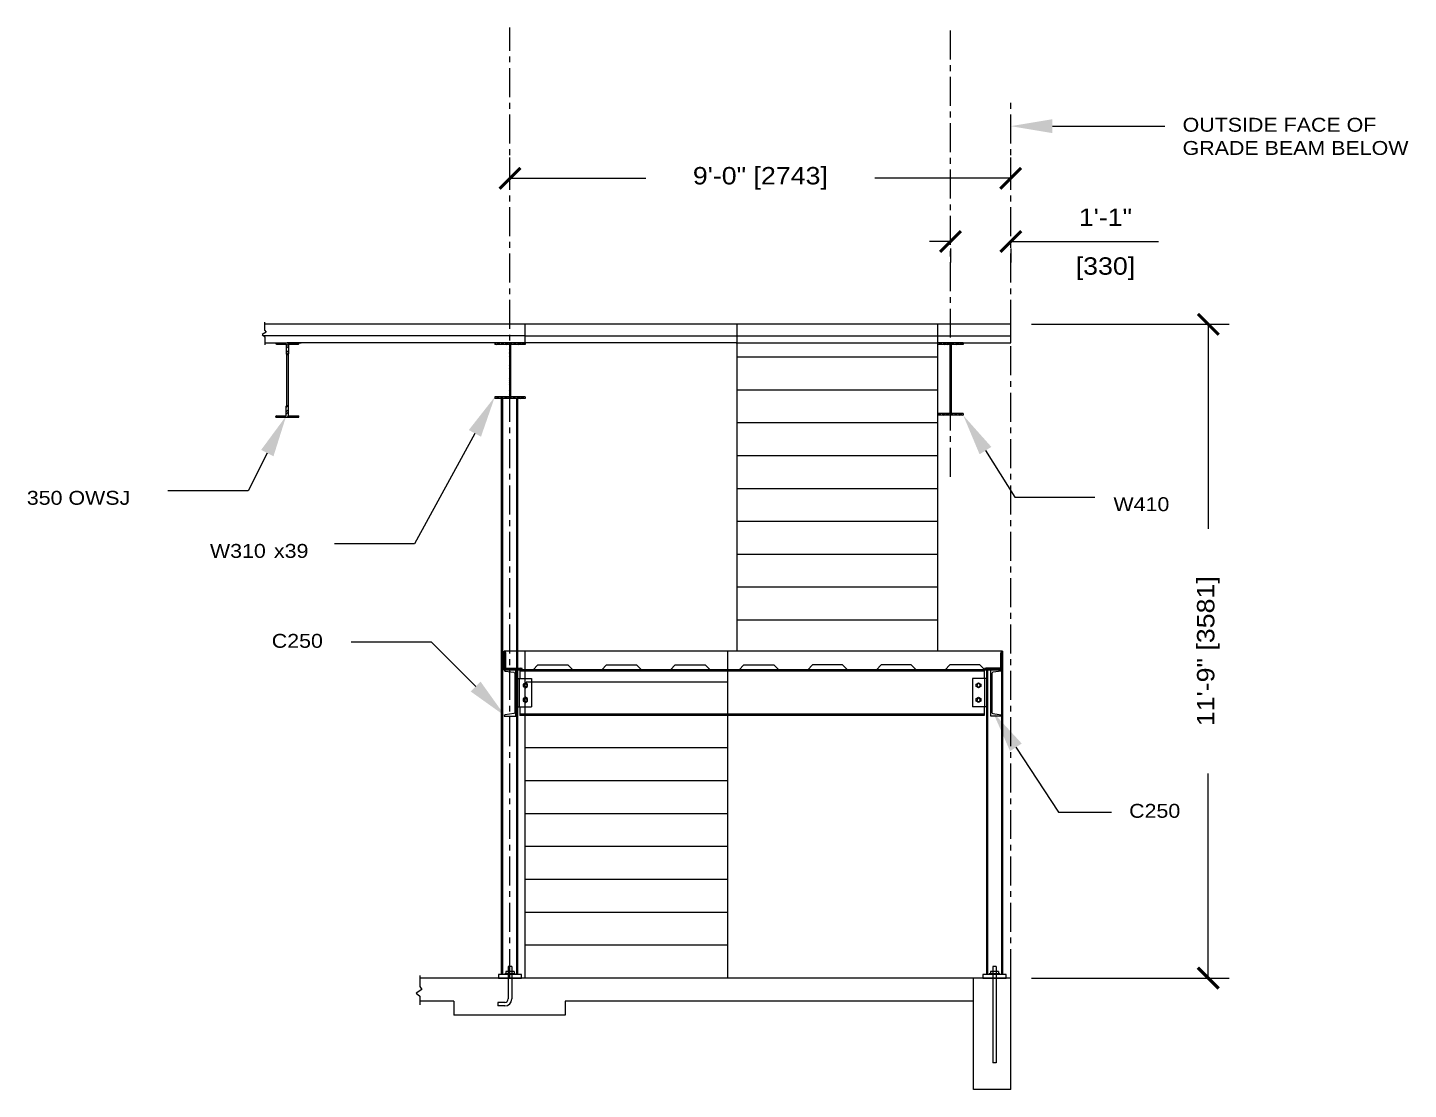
# Model space of a CAD drawing. Header units: inches. Extents: x -54 to 1371, y 14 to 582.
# Drawn here: x 1073.2 to 1371, y 71 to 300 of the extents above; entities that cross this region are included whole.
import ezdxf

# ---------------------------------------------------------------- set-up
doc = ezdxf.new("R2010")
doc.units = ezdxf.units.IN
doc.header["$MEASUREMENT"] = 0
doc.linetypes.add('CENTER', pattern=[2, 1.25, -0.25, 0.25, -0.25])
for name, color, linetype in [('Arch_Section_Truss', 45, 'Continuous'), ('C-241-1', 241, 'Continuous'), ('Center', 251, 'CENTER'), ('Dim', 5, 'Continuous'), ('Dim @ 48', 5, 'Continuous'), ('LAYER131A', 131, 'Continuous'), ('Mleader @ 48', 5, 'Continuous'), ('Struc_Section_BP', 135, 'Continuous'), ('Struc_Section_Conc', 71, 'Continuous'), ('Struc_Section_Dim', 5, 'Continuous'), ('Struc_Section_MachineBolt', 133, 'Continuous'), ('Struc_Section_Stair', 131, 'Continuous'), ('Struc_Section_Steel', 11, 'Continuous'), ('Structural_Section_StAngle', 2, 'Continuous'), ('Structural_Steel_Deck', 41, 'Continuous'), ('Structural_SteelBeam', 22, 'Continuous')]:
    doc.layers.add(name, color=color, linetype=linetype)
doc.styles.add('ROMANS', font='txt', dxfattribs={"width": 1.15})
doc.dimstyles.new('ROMANS', dxfattribs={"dimtxt": 0.078125, "dimasz": 0.09375, "dimexe": 0.09375, "dimexo": 0.09375, "dimgap": 0.0625, "dimtad": 0, "dimtih": 1, "dimdec": 4, "dimzin": 0, "dimdsep": 46, "dimtxsty": 'ROMANS', "dimcen": 0.0625, "dimadec": 0, "dimazin": 0, "dimtfac": 1, "dimtdec": 4, "dimtofl": 0, "dimtmove": 0, "dimatfit": 3, "dimfxl": 1, "dimtolj": 1, "dimtzin": 0, "dimarcsym": 0})
doc.dimstyles.new('ROMANS-beside', dxfattribs={"dimtxt": 0.078125, "dimasz": 0.09375, "dimexe": 0.09375, "dimexo": 0.09375, "dimgap": 0.0625, "dimtad": 1, "dimtih": 1, "dimdec": 4, "dimzin": 0, "dimdsep": 46, "dimtxsty": 'ROMANS', "dimcen": 0.0625, "dimadec": 0, "dimazin": 0, "dimtfac": 1, "dimtdec": 4, "dimtofl": 0, "dimtmove": 0, "dimatfit": 3, "dimfxl": 1, "dimtolj": 1, "dimtzin": 0, "dimarcsym": 0})

# ---------------------------------------------------------------- blocks, each defined once
blk = doc.blocks.new('OUTSTANDINGCONN1')
at = {"layer": 'Struc_Section_MachineBolt', "ltscale": 2}
for points in [[(1.2, 4.36), (1.69, 4.08), (2.18, 4.36), (2.18, 4.92), (1.69, 5.2), (1.2, 4.92)], [(1.2, 1.22), (1.69, 0.94), (2.18, 1.22), (2.18, 1.78), (1.69, 2.06), (1.2, 1.78)]]:
    blk.add_lwpolyline(points, close=True, dxfattribs=at)
for centre in [(1.69, 4.64), (1.69, 1.5)]:
    blk.add_circle(centre, 0.375, dxfattribs=at)
at = {"layer": 'Struc_Section_Steel', "color": 131, "ltscale": 2}
for p, q in [((0, 6.14), (3, 6.14)), ((0, 6.14), (0, 0)), ((0.38, 6.14), (0.38, 0)), ((3, 6.14), (3, 0)), ((0, 0), (3, 0))]:
    blk.add_line(p, q, dxfattribs=at)
blk = doc.blocks.new('C250X23')
at = {"layer": 'Struc_Section_Steel'}
blk.add_lwpolyline([(2.34, 0.29, -0.361844), (2.56, 0.05), (2.56, 0), (0, 0), (0, 10), (2.56, 10), (2.56, 9.95, -0.361844), (2.34, 9.71), (0.46, 9.45, 0.374734), (0.24, 9.2), (0.24, 0.8, 0.374734), (0.46, 0.55)], format="xyb", close=True, dxfattribs=at)
blk = doc.blocks.new('_ARCHTICK')
at = {"color": 0, "linetype": 'Continuous', "const_width": 0.15}
blk.add_lwpolyline([(-0.5, -0.5), (0.5, 0.5)], dxfattribs=at)
blk = doc.blocks.new('*D32')
at = {"layer": 'DEFPOINTS', "color": 0, "transparency": 16777216}
for p in [(1272.21, 256.84), (1285.21, 256.84), (1285.21, 253.86)]:
    blk.add_point(p, dxfattribs=at)
at = {"layer": 'Dim', "lineweight": -2, "transparency": 16777216}
for p, q in [((1272.21, 253.86), (1267.71, 253.86)), ((1285.21, 253.86), (1317.05, 253.86)), ((1272.21, 252.34), (1272.21, 249.36)), ((1285.21, 252.34), (1285.21, 249.36))]:
    blk.add_line(p, q, dxfattribs=at)
at = {"layer": 'Dim', "lineweight": -2, "transparency": 16777216, "xscale": 4.5, "yscale": 4.5, "zscale": 4.5}
blk.add_blockref('_ARCHTICK', (1272.21, 253.86), dxfattribs=at)
at = {"layer": 'Dim', "lineweight": -2, "transparency": 16777216, "xscale": 4.5, "yscale": 4.5, "zscale": 4.5, "rotation": 180}
blk.add_blockref('_ARCHTICK', (1285.21, 253.86), dxfattribs=at)
at = {"layer": 'Dim', "transparency": 16777216, "char_height": 3.75, "attachment_point": 5, "style": 'ROMANS'}
for s, insert in [('\\A1;1\'-1"', (1305.63, 259.09)), ('\\A1;[330]', (1305.63, 248))]:
    blk.add_mtext(s, dxfattribs=dict(at, insert=insert))
blk = doc.blocks.new('*D33')
at = {"layer": 'DEFPOINTS', "color": 0, "transparency": 16777216}
for p in [(1177.21, 267.48), (1177.21, 264.09), (1285.21, 264.09)]:
    blk.add_point(p, dxfattribs=at)
at = {"layer": 'Dim', "lineweight": -2, "transparency": 16777216}
for p, q in [((1177.21, 268.59), (1177.21, 271.98)), ((1285.21, 268.59), (1285.21, 271.98)), ((1177.11, 267.48), (1206.54, 267.48)), ((1285.3, 267.48), (1255.87, 267.48))]:
    blk.add_line(p, q, dxfattribs=at)
at = {"layer": 'Dim', "lineweight": -2, "transparency": 16777216, "xscale": 4.5, "yscale": 4.5, "zscale": 4.5, "rotation": 180}
blk.add_blockref('_ARCHTICK', (1177.21, 267.48), dxfattribs=at)
at = {"layer": 'Dim', "lineweight": -2, "transparency": 16777216, "xscale": 4.5, "yscale": 4.5, "zscale": 4.5}
blk.add_blockref('_ARCHTICK', (1285.21, 267.48), dxfattribs=at)
at = {"layer": 'Dim', "transparency": 16777216, "insert": (1231.21, 267.48), "char_height": 3.75, "attachment_point": 5, "style": 'ROMANS'}
blk.add_mtext('\\A1;9\'-0" [2743]', dxfattribs=at)
blk = doc.blocks.new('*D34')
at = {"layer": 'DEFPOINTS', "color": 0, "transparency": 16777216}
for p in [(1285.21, 236), (1327.81, 236), (1285.21, 95)]:
    blk.add_point(p, dxfattribs=at)
at = {"layer": 'Dim', "lineweight": -2, "transparency": 16777216}
for p, q in [((1289.71, 236), (1332.31, 236)), ((1327.81, 236.09), (1327.81, 191.91)), ((1327.81, 94.91), (1327.81, 139.09)), ((1289.71, 95), (1332.31, 95))]:
    blk.add_line(p, q, dxfattribs=at)
at = {"layer": 'Dim', "lineweight": -2, "transparency": 16777216, "xscale": 4.5, "yscale": 4.5, "zscale": 4.5}
for p, rotation in [((1327.81, 236), 90), ((1327.81, 95), 270)]:
    blk.add_blockref('_ARCHTICK', p, dxfattribs=dict(at, rotation=rotation))
at = {"layer": 'Dim', "transparency": 16777216, "insert": (1327.81, 165.5), "char_height": 3.75, "attachment_point": 5, "rotation": 90, "style": 'ROMANS'}
blk.add_mtext('\\A1;11\'-9" [3581]', dxfattribs=at)

msp = doc.modelspace()

# ---------------------------------------------------------------- hatches: boundary and pattern name
at = {"layer": 'Arch_Section_Truss'}
h = msp.add_hatch(dxfattribs=at)
h.set_pattern_fill('STEEL', color=256, style=0)
h.set_pattern_definition([(45, (-2289.0902, -3183.0165), (-0.70710678, 0.70710678), []), (45, (-2288.8402, -3182.2665), (-0.70710678, 0.70710678), [])])
h.paths.add_polyline_path([(1128.95785, 229.62468, 0.414213568), (1129.08285, 229.49968), (1129.33285, 229.49968, 0.414213568), (1129.45785, 229.62468), (1129.45785, 231.74968), (1131.58285, 231.74968, 0.414213568), (1131.70785, 231.87468), (1131.70785, 231.99968), (1126.70785, 231.99968), (1126.70785, 231.87468, 0.414213568), (1126.83285, 231.74968), (1128.95785, 231.74968)])
h.paths.add_polyline_path([(1128.95785, 216.24968), (1126.83285, 216.24968, 0.414213568), (1126.70785, 216.12468), (1126.70785, 215.99968), (1131.70785, 215.99968), (1131.70785, 216.12468, 0.414213568), (1131.58285, 216.24968), (1129.45785, 216.24968), (1129.45785, 218.37468, 0.414213568), (1129.33285, 218.49968), (1129.08285, 218.49968, 0.414213568), (1128.95785, 218.37468)])
at = {"layer": 'Mleader @ 48'}
for points in [[(1294.20785, 280.22663), (1285.20785, 278.72663), (1294.20785, 277.22663)], [(1168.32578, 213.19626), (1173.95785, 220.37468), (1170.95836, 211.75766)], [(1123.53991, 208.9083), (1128.95785, 216.24968), (1126.21377, 207.54796)], [(1278.48411, 207.95949), (1274.95785, 216.37468), (1281.02276, 209.55802)], [(1168.75546, 156.80298), (1176.18008, 151.49968), (1170.87678, 158.9243)], [(1285.06391, 143.94682), (1281.38785, 152.29766), (1287.57358, 145.59045)]]:
    msp.add_hatch(color=256, dxfattribs=at).paths.add_polyline_path(points)
at = {"layer": 'Structural_Section_StAngle'}
h = msp.add_hatch(dxfattribs=at)
h.set_pattern_fill('STEEL', color=256, style=0)
h.set_pattern_definition([(45, (-4982.4229, -5992.6117), (-0.265165043, 0.265165043), []), (45, (-4982.32913, -5992.33044), (-0.265165043, 0.265165043), [])])
h.paths.add_polyline_path([(1176.30285, 161.87468), (1176.30285, 165.12468, 0.414213568), (1175.92785, 165.49968), (1175.92785, 161.49968), (1179.92785, 161.49968, 0.414213568), (1179.55285, 161.87468)])
h = msp.add_hatch(dxfattribs=at)
h.set_pattern_fill('STEEL', color=256, style=0)
h.set_pattern_definition([(135, (7439.8086, -5994.324), (0.265165043, 0.265165043), []), (135, (7439.71483, -5994.57308), (0.265165043, 0.265165043), [])])
h.paths.add_polyline_path([(1279.83285, 161.87468, 0.414213568), (1279.45785, 161.49968), (1283.45785, 161.49968), (1283.45785, 165.49968, 0.414213568), (1283.08285, 165.12468), (1283.08285, 161.87468)])
at = {"layer": 'Structural_SteelBeam'}
h = msp.add_hatch(dxfattribs=at)
h.set_pattern_fill('STEEL', color=256, style=0)
h.set_pattern_definition([(45, (983.6684, 41.5273), (-0.4419417, 0.4419417), []), (45, (984.39605, 41.6835), (-0.4419417, 0.4419417), [])])
h.paths.add_polyline_path([(1177.20785, 231.99968), (1173.95785, 231.99968), (1173.95785, 231.62468), (1177.08285, 231.62468), (1177.08285, 220.37468), (1173.95785, 220.37468), (1173.95785, 219.99968), (1177.20785, 219.99968)])
h.paths.add_polyline_path([(1180.45785, 231.99968), (1177.20785, 231.99968), (1177.20785, 219.99968), (1180.45785, 219.99968), (1180.45785, 220.37468), (1177.33285, 220.37468), (1177.33285, 231.62468), (1180.45785, 231.62468)])
h = msp.add_hatch(dxfattribs=at)
h.set_pattern_fill('STEEL', color=256, style=0)
h.set_pattern_definition([(45, (1030.7617, -6.7227), (-0.4419417, 0.4419417), []), (45, (1031.48935, -6.5665), (-0.4419417, 0.4419417), [])])
h.paths.add_polyline_path([(1274.95785, 231.99968), (1272.45785, 231.99968), (1272.45785, 231.62468), (1274.95785, 231.62468)])
h.paths.add_polyline_path([(1272.20785, 231.99968), (1269.45785, 231.99968), (1269.45785, 231.62468), (1272.08285, 231.62468), (1272.08285, 228.90968), (1272.20785, 228.90968)])
h.paths.add_polyline_path([(1272.33285, 228.90968), (1272.20785, 228.90968), (1272.20785, 221.81968), (1272.33285, 221.81968)])
h.paths.add_polyline_path([(1272.20785, 221.81968), (1272.08285, 221.81968), (1272.08285, 216.74968), (1269.45785, 216.74968), (1269.45785, 216.37468), (1272.20785, 216.37468)])
h.paths.add_polyline_path([(1272.33285, 221.81968), (1272.20785, 221.81968), (1272.20785, 216.37468), (1272.45785, 216.37468), (1272.45785, 216.74968), (1272.33285, 216.74968)])
h.paths.add_polyline_path([(1274.95785, 216.74968), (1272.45785, 216.74968), (1272.45785, 216.37468), (1274.95785, 216.37468)])

# ---------------------------------------------------------------- linework, layer by layer
at = {"layer": 'Arch_Section_Truss'}
for p, q in [((1126.70785, 231.99968), (1131.70785, 231.99968)), ((1126.70785, 231.99968), (1126.70785, 231.87468)), ((1126.83285, 231.74968), (1128.95785, 231.74968)), ((1128.95785, 231.74968), (1128.95785, 229.62468)), ((1129.02035, 229.51643), (1129.02035, 218.48294)), ((1129.02035, 229.51643), (1129.02035, 228.37468)), ((1129.08285, 229.49968), (1129.33285, 229.49968)), ((1129.39535, 229.51643), (1129.39535, 218.48294)), ((1129.39535, 229.51643), (1129.39535, 228.37468)), ((1129.45785, 231.74968), (1131.58285, 231.74968)), ((1129.45785, 231.74968), (1129.45785, 229.62468)), ((1131.70785, 231.99968), (1131.70785, 231.87468)), ((1128.95785, 216.24968), (1128.95785, 218.37468)), ((1129.08285, 218.49968), (1129.33285, 218.49968)), ((1129.45785, 216.24968), (1129.45785, 218.37468)), ((1126.70785, 215.99968), (1126.70785, 216.12468)), ((1126.70785, 215.99968), (1131.70785, 215.99968)), ((1126.83285, 216.24968), (1128.95785, 216.24968)), ((1129.45785, 216.24968), (1131.58285, 216.24968)), ((1131.70785, 215.99968), (1131.70785, 216.12468))]:
    msp.add_line(p, q, dxfattribs=at)
for centre, start, end in [((1126.83285, 231.87468), 180, 270), ((1129.08285, 229.62468), 180, 270), ((1129.33285, 229.62468), 270, 0), ((1131.58285, 231.87468), 270, 0), ((1129.08285, 218.37468), 90, 180), ((1129.33285, 218.37468), 0, 90), ((1126.83285, 216.12468), 90, 180), ((1131.58285, 216.12468), 0, 90)]:
    msp.add_arc(centre, 0.125, start, end, dxfattribs=at)
at = {"layer": 'C-241-1'}
for p, q in [((1178.32878, 95.93525), (1176.08692, 95.93525)), ((1176.08692, 95.93525), (1176.08692, 95.74968)), ((1178.32878, 95.74968), (1176.08692, 95.74968)), ((1178.07878, 96.4301), (1176.33692, 96.4301)), ((1176.33692, 96.4301), (1176.33692, 95.93525)), ((1176.83177, 97.47133), (1176.83177, 96.4301)), ((1177.58393, 97.47133), (1176.83177, 97.47133)), ((1177.58393, 97.47133), (1177.58393, 96.4301)), ((1178.07878, 96.4301), (1178.07878, 95.93525)), ((1178.32878, 95.93525), (1178.32878, 95.74968)), ((1282.82878, 95.93525), (1280.58692, 95.93525)), ((1280.58692, 95.93525), (1280.58692, 95.74968)), ((1282.82878, 95.74968), (1280.58692, 95.74968)), ((1282.57878, 96.4301), (1280.83692, 96.4301)), ((1280.83692, 96.4301), (1280.83692, 95.93525)), ((1281.33177, 97.47133), (1281.33177, 96.4301)), ((1282.08393, 97.47133), (1281.33177, 97.47133)), ((1282.08393, 97.47133), (1282.08393, 96.4301)), ((1282.57878, 96.4301), (1282.57878, 95.93525)), ((1282.82878, 95.93525), (1282.82878, 95.74968))]:
    msp.add_line(p, q, dxfattribs=at)
at = {"layer": 'C-241-1', "ltscale": 2}
for p, q in [((1176.83177, 96.4301), (1176.83177, 90.49968)), ((1177.58393, 96.4301), (1177.58393, 90.49968)), ((1281.33177, 96.4301), (1281.33177, 76.74968)), ((1282.08393, 96.4301), (1282.08393, 76.74968)), ((1176.08177, 89.74968), (1174.58393, 89.74968)), ((1174.58393, 89.74968), (1174.58393, 88.99968)), ((1176.08393, 88.99968), (1174.58393, 88.99968)), ((1282.08393, 76.74968), (1281.33177, 76.74968))]:
    msp.add_line(p, q, dxfattribs=at)
for centre, radius, end in [((1176.08177, 90.49968), 0.75, 360), ((1176.08393, 90.49968), 1.5, 0)]:
    msp.add_arc(centre, radius, 270, end, dxfattribs=at)
at = {"layer": 'Center', "ltscale": 5}
for p, q in [((1177.20785, 94.99968), (1177.20785, 299.98189)), ((1272.20785, 203.11922), (1272.20785, 299.98189)), ((1285.20785, 94.99968), (1285.20785, 284.77384))]:
    msp.add_line(p, q, dxfattribs=at)
at = {"layer": 'LAYER131A'}
for p, q in [((1175.33285, 219.99968), (1175.33285, 95.74968)), ((1178.83285, 219.99968), (1178.83285, 95.74968)), ((1283.45785, 165.49968), (1283.45785, 95.74968)), ((1279.70785, 161.49968), (1283.45785, 161.49968)), ((1279.95785, 161.49968), (1279.95785, 95.74968))]:
    msp.add_line(p, q, dxfattribs=at)
at = {"layer": 'Mleader @ 48'}
for p, q in [((1294.20785, 278.72663), (1304.46211, 278.72663)), ((1304.46211, 278.72663), (1318.44395, 278.72663)), ((1169.64207, 212.47696), (1156.61014, 188.629)), ((1279.75344, 208.75875), (1286.08559, 198.70258)), ((1124.87684, 208.22813), (1120.72784, 200.07293)), ((1120.72784, 200.07293), (1103.44784, 200.07293)), ((1286.08559, 198.70258), (1303.36559, 198.70258)), ((1156.61014, 188.629), (1139.33014, 188.629)), ((1160.25151, 167.42825), (1142.97151, 167.42825)), ((1169.81612, 157.86364), (1160.25151, 167.42825)), ((1286.31874, 144.76863), (1295.48569, 130.77154)), ((1295.48569, 130.77154), (1306.90915, 130.77154))]:
    msp.add_line(p, q, dxfattribs=at)
at = {"layer": 'Struc_Section_BP', "ltscale": 2}
for points in [[(1174.70785, 94.99968), (1179.70785, 94.99968), (1179.70785, 95.74968), (1174.70785, 95.74968)], [(1279.20785, 94.99968), (1284.20785, 94.99968), (1284.20785, 95.74968), (1279.20785, 95.74968)]]:
    msp.add_lwpolyline(points, close=True, dxfattribs=at)
at = {"layer": 'Struc_Section_Conc', "ltscale": 2}
for p, q in [((1180.45785, 235.99968), (1124.29285, 235.99968)), ((1285.20785, 235.99968), (1180.45785, 235.99968)), ((1180.45785, 231.99968), (1180.45785, 235.99968)), ((1285.20785, 231.99968), (1285.20785, 235.99968)), ((1124.35489, 231.99968), (1132.19214, 231.99968)), ((1180.45785, 231.99968), (1129.17499, 231.99968)), ((1225.95785, 231.99968), (1180.45785, 231.99968)), ((1274.95785, 231.99968), (1285.20785, 231.99968)), ((1179.92785, 161.49968), (1182.14858, 161.49968)), ((1182.17852, 161.49968), (1179.92785, 161.49968)), ((1182.17852, 161.49968), (1183.22387, 162.54503)), ((1183.22387, 162.54503), (1189.69828, 162.54503)), ((1190.74363, 161.49968), (1189.69828, 162.54503)), ((1190.74363, 161.49968), (1196.96108, 161.49968)), ((1196.99102, 161.49968), (1193.94392, 161.49968)), ((1196.99102, 161.49968), (1198.03637, 162.54503)), ((1198.03637, 162.54503), (1204.51078, 162.54503)), ((1205.55613, 161.49968), (1204.51078, 162.54503)), ((1205.55613, 161.49968), (1211.77358, 161.49968)), ((1211.80352, 161.49968), (1208.75642, 161.49968)), ((1211.80352, 161.49968), (1212.84887, 162.54503)), ((1212.84887, 162.54503), (1219.32328, 162.54503)), ((1220.36863, 161.49968), (1219.32328, 162.54503)), ((1220.36863, 161.49968), (1226.58608, 161.49968)), ((1226.61602, 161.49968), (1223.56892, 161.49968)), ((1226.61602, 161.49968), (1227.66137, 162.54503)), ((1227.66137, 162.54503), (1234.13578, 162.54503)), ((1235.18113, 161.49968), (1234.13578, 162.54503)), ((1235.18113, 161.49968), (1238.22823, 161.49968)), ((1241.42852, 161.49968), (1235.21108, 161.49968)), ((1241.42852, 161.49968), (1242.47387, 162.54503)), ((1248.94828, 162.54503), (1242.47387, 162.54503)), ((1249.99363, 161.49968), (1248.94828, 162.54503)), ((1249.99363, 161.49968), (1253.04073, 161.49968)), ((1256.24102, 161.49968), (1250.02358, 161.49968)), ((1256.24102, 161.49968), (1257.28637, 162.54503)), ((1263.76078, 162.54503), (1257.28637, 162.54503)), ((1264.80613, 161.49968), (1263.76078, 162.54503)), ((1264.80613, 161.49968), (1267.85323, 161.49968)), ((1271.05352, 161.49968), (1264.83608, 161.49968)), ((1271.05352, 161.49968), (1272.09887, 162.54503)), ((1278.57328, 162.54503), (1272.09887, 162.54503)), ((1279.48317, 161.63514), (1278.57328, 162.54503)), ((1279.61863, 161.49968), (1282.49441, 161.49968))]:
    msp.add_line(p, q, dxfattribs=at)
at = {"layer": 'Struc_Section_Conc', "ltscale": 20}
for p, q in [((1180.45785, 233.49968), (1124.12498, 233.49968)), ((1180.45785, 233.49968), (1285.20785, 233.49968)), ((1225.95785, 231.99968), (1269.45785, 231.99968)), ((1180.45785, 151.62468), (1180.45785, 165.49968)), ((1224.20785, 151.62468), (1224.20785, 165.49968)), ((1224.20785, 158.80968), (1180.70785, 158.80968))]:
    msp.add_line(p, q, dxfattribs=at)
at = {"layer": 'Struc_Section_Dim', "ltscale": 2}
for p, q in [((1124.29285, 236.49321), (1124.29285, 234.7115)), ((1124.5988, 234.29475), (1123.76121, 233.79893)), ((1123.76121, 233.79893), (1124.35489, 233.31054)), ((1124.29285, 234.7115), (1124.5988, 234.29475)), ((1124.35489, 233.31054), (1124.35489, 231.55052)), ((1157.73327, 95.575), (1157.73327, 93.16562)), ((1158.20635, 92.5212), (1156.94997, 91.77748)), ((1285.20785, 94.99968), (1157.73327, 94.99968)), ((1157.73327, 93.16562), (1158.20635, 92.5212)), ((1277.20785, 70.99968), (1277.20785, 94.99968)), ((1285.20785, 70.99968), (1285.20785, 94.99968)), ((1156.94997, 91.77748), (1157.79531, 91.08207)), ((1157.79531, 91.08207), (1157.79531, 89.20729)), ((1165.08285, 89.99968), (1157.79531, 89.99968)), ((1165.08285, 89.99968), (1165.08285, 86.99968)), ((1277.20785, 89.99968), (1189.08285, 89.99968)), ((1189.08285, 89.99968), (1189.08285, 86.99968)), ((1189.08285, 86.99968), (1165.08285, 86.99968)), ((1285.20785, 70.99968), (1277.20785, 70.99968))]:
    msp.add_line(p, q, dxfattribs=at)
at = {"layer": 'Struc_Section_Stair', "ltscale": 5}
for p, q in [((1226.20785, 165.49968), (1226.20785, 235.99968)), ((1269.45785, 165.49968), (1269.45785, 235.99968)), ((1269.45785, 228.90968), (1226.20785, 228.90968)), ((1269.45785, 221.81968), (1226.20785, 221.81968)), ((1269.45785, 214.72968), (1226.20785, 214.72968)), ((1269.45785, 207.63968), (1226.20785, 207.63968)), ((1269.45785, 200.54968), (1226.20785, 200.54968)), ((1269.45785, 193.45968), (1226.20785, 193.45968)), ((1269.45785, 186.36968), (1226.20785, 186.36968)), ((1269.45785, 179.27968), (1226.20785, 179.27968)), ((1269.45785, 172.18968), (1226.20785, 172.18968)), ((1180.45785, 94.99968), (1180.45785, 155.62468)), ((1224.20785, 94.99968), (1224.20785, 155.62468)), ((1224.20785, 151.71968), (1180.45785, 151.71968)), ((1224.20785, 144.62968), (1180.45785, 144.62968)), ((1224.20785, 137.53968), (1180.45785, 137.53968)), ((1224.20785, 130.44968), (1180.45785, 130.44968)), ((1224.20785, 123.35968), (1180.45785, 123.35968)), ((1224.20785, 116.26968), (1180.45785, 116.26968)), ((1224.20785, 109.17968), (1180.45785, 109.17968)), ((1224.20785, 102.08968), (1180.45785, 102.08968))]:
    msp.add_line(p, q, dxfattribs=at)
at = {"layer": 'Struc_Section_Steel', "ltscale": 4}
for p, q in [((1175.58285, 219.99968), (1175.58285, 95.74968)), ((1178.58285, 219.99968), (1178.58285, 95.74968)), ((1280.20785, 161.49968), (1280.20785, 95.74968)), ((1283.20785, 161.49968), (1283.20785, 95.74968))]:
    msp.add_line(p, q, dxfattribs=at)
at = {"layer": 'Struc_Section_Steel', "ltscale": 2}
for p, q in [((1283.45785, 165.49968), (1175.92785, 165.49968)), ((1179.33285, 161.49968), (1179.33285, 159.63218)), ((1279.45785, 161.49968), (1279.45785, 159.63218)), ((1179.33285, 153.49218), (1179.33285, 151.62468)), ((1279.45785, 153.49218), (1279.45785, 151.62468)), ((1165.08285, 89.99968), (1165.08285, 86.99968))]:
    msp.add_line(p, q, dxfattribs=at)
at = {"layer": 'Struc_Section_Steel'}
for p, q in [((1279.95785, 161.49968), (1178.83285, 161.49968)), ((1279.45785, 151.62468), (1179.33285, 151.62468))]:
    msp.add_line(p, q, dxfattribs=at)
at = {"layer": 'Struc_Section_Steel', "ltscale": 10}
for p, q in [((1279.45785, 161.18718), (1179.33285, 161.18718)), ((1279.45785, 151.93718), (1179.33285, 151.93718))]:
    msp.add_line(p, q, dxfattribs=at)
at = {"layer": 'Structural_Section_StAngle', "ltscale": 5}
for p, q in [((1175.92785, 161.49968), (1175.92785, 165.49968)), ((1176.30285, 161.87468), (1176.30285, 165.12468)), ((1283.08285, 161.87468), (1283.08285, 165.12468)), ((1283.45785, 161.49968), (1283.45785, 165.49968)), ((1175.92785, 161.49968), (1179.92785, 161.49968)), ((1176.30285, 161.87468), (1179.55285, 161.87468)), ((1283.45785, 161.49968), (1279.45785, 161.49968)), ((1283.08285, 161.87468), (1279.83285, 161.87468))]:
    msp.add_line(p, q, dxfattribs=at)
at = {"layer": 'Structural_Section_StAngle'}
for p, q in [((1175.92785, 165.49968), (1175.92785, 165.49968)), ((1283.45785, 165.49968), (1283.45785, 165.49968))]:
    msp.add_line(p, q, dxfattribs=at)
at = {"layer": 'Structural_Section_StAngle', "ltscale": 5}
for centre, start, end in [((1175.92785, 165.12468), 360, 90), ((1283.45785, 165.12468), 90, 180), ((1179.55285, 161.49968), 0, 90), ((1279.83285, 161.49968), 90, 180)]:
    msp.add_arc(centre, 0.375, start, end, dxfattribs=at)
at = {"layer": 'Structural_Steel_Deck'}
msp.add_line((1182.17852, 161.49968), (1179.92785, 161.49968), dxfattribs=at)
at = {"layer": 'Structural_SteelBeam'}
for p, q in [((1180.45785, 231.99968), (1173.95785, 231.99968)), ((1173.95785, 231.99968), (1173.95785, 231.62468)), ((1177.08285, 231.62468), (1173.95785, 231.62468)), ((1177.08285, 231.62468), (1177.08285, 220.37468)), ((1177.33285, 231.62468), (1177.33285, 220.37468)), ((1180.45785, 231.62468), (1177.33285, 231.62468)), ((1180.45785, 231.99968), (1180.45785, 231.62468)), ((1274.95785, 231.99968), (1269.45785, 231.99968)), ((1269.45785, 231.99968), (1269.45785, 231.62468)), ((1272.08285, 231.62468), (1269.45785, 231.62468)), ((1272.08285, 231.62468), (1272.08285, 216.74968)), ((1272.33285, 231.62468), (1272.33285, 216.74968)), ((1274.95785, 231.62468), (1272.33285, 231.62468)), ((1274.95785, 231.99968), (1274.95785, 231.62468)), ((1177.08285, 220.37468), (1173.95785, 220.37468)), ((1173.95785, 220.37468), (1173.95785, 219.99968)), ((1180.45785, 220.37468), (1177.33285, 220.37468)), ((1180.45785, 220.37468), (1180.45785, 219.99968)), ((1180.45785, 219.99968), (1173.95785, 219.99968)), ((1272.08285, 216.74968), (1269.45785, 216.74968)), ((1269.45785, 216.74968), (1269.45785, 216.37468)), ((1274.95785, 216.37468), (1269.45785, 216.37468)), ((1274.95785, 216.74968), (1272.33285, 216.74968)), ((1274.95785, 216.74968), (1274.95785, 216.37468))]:
    msp.add_line(p, q, dxfattribs=at)

# ---------------------------------------------------------------- block references
at = {"layer": 'Struc_Section_Dim'}
msp.add_blockref('OUTSTANDINGCONN1', (1178.83285, 153.49218), dxfattribs=at)
at = {"layer": 'Struc_Section_Dim', "xscale": -1}
msp.add_blockref('OUTSTANDINGCONN1', (1279.95785, 153.49218), dxfattribs=at)
at = {"layer": 'Struc_Section_Steel', "ltscale": 2, "xscale": -1}
msp.add_blockref('C250X23', (1178.48785, 151.49968), dxfattribs=at)
at = {"layer": 'Struc_Section_Steel', "ltscale": 2}
msp.add_blockref('C250X23', (1280.89785, 151.49968), dxfattribs=at)

# ---------------------------------------------------------------- texts
at = {"layer": 'Mleader @ 48', "width": 1.15}
for s, p in [('OUTSIDE FACE OF', (1322.27109, 277.52663)), ('GRADE BEAM BELOW', (1322.27109, 272.52663)), ('350 OWSJ', (1073.00641, 197.07293)), ('W410', (1307.35701, 195.70258)), ('W310', (1112.50299, 185.629)), ('x39', (1126.30299, 185.629)), ('C250', (1125.83722, 166.22825)), ('C250', (1310.73629, 129.57154))]:
    msp.add_text(s, height=3, dxfattribs=at).set_placement(p)

# ---------------------------------------------------------------- dimensions: what is measured, and where the dimension line sits
at = {"layer": 'Dim @ 48'}
for base, p1, p2, dimstyle, override, picture, middle in [((1177.20784, 267.47834), (1285.20785, 264.09459), (1177.20784, 264.09459), 'ROMANS', {"dimscale": 48, "dimtxt": 0.078125, "dimasz": 0.09375, "dimexe": 0.09375, "dimexo": 0.09375, "dimgap": 0.0625, "dimcen": 0.0625, "dimtix": 0, "dimtofl": 0, "dimtmove": 2, "dimatfit": 0}, '*D33', (1231.20785, 267.47834)), ((1285.20785, 253.85732), (1272.20785, 256.83676), (1285.20785, 256.83676), 'ROMANS-beside', {"dimscale": 48, "dimtxt": 0.078125, "dimasz": 0.09375, "dimexe": 0.09375, "dimexo": 0.09375, "dimgap": 0.0625, "dimcen": 0.0625, "dimtix": 0, "dimtofl": 0, "dimtmove": 0, "dimatfit": 0}, '*D32', (1305.62749, 253.85732))]:
    dim = msp.add_linear_dim(base=base, p1=p1, p2=p2, dimstyle=dimstyle, override=override, dxfattribs=at)
    dim.commit()
    dim.dimension.update_dxf_attribs({"geometry": picture, "text_midpoint": middle})
dim = msp.add_linear_dim(base=(1327.80803, 235.99969), p1=(1285.20785, 94.99968), p2=(1285.20785, 235.99969), angle=90, dimstyle='ROMANS', override={"dimscale": 48, "dimtxt": 0.078125, "dimasz": 0.09375, "dimexe": 0.09375, "dimexo": 0.09375, "dimgap": 0.0625, "dimcen": 0.0625, "dimtix": 0, "dimtofl": 0, "dimtmove": 2, "dimatfit": 0}, dxfattribs=at)
dim.commit()
dim.dimension.update_dxf_attribs({"geometry": '*D34', "text_midpoint": (1327.80803, 165.49969)})

doc.saveas('drawing.dxf')
